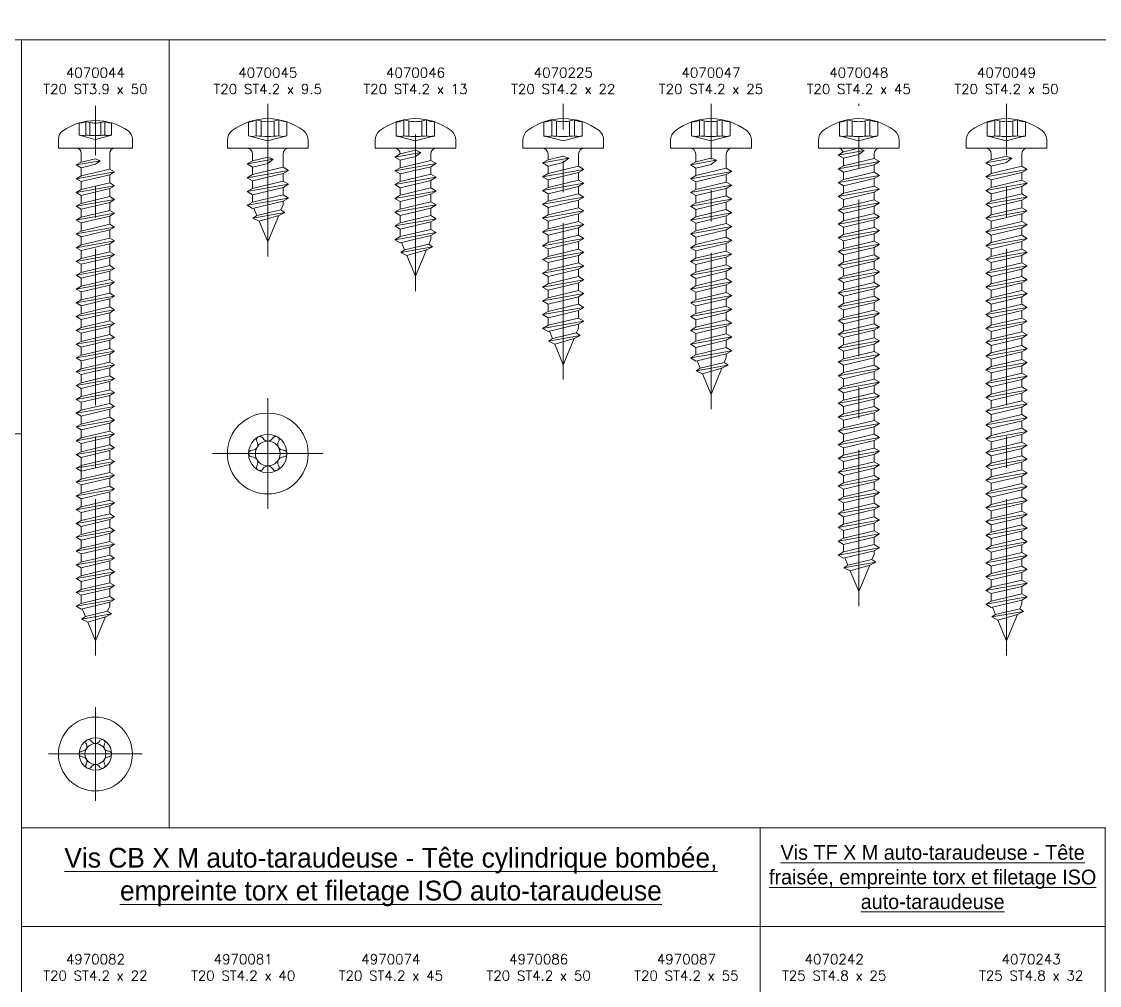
# Model space of a CAD drawing. Header units: millimetres. Extents: x 1459 to 16731, y 971 to 8404.
# Drawn here: x 5589.5 to 5698.9, y 2030.5 to 2128.3 of the extents above; entities that cross this region are included whole.
import ezdxf

# ---------------------------------------------------------------- set-up
doc = ezdxf.new("R2010")
doc.units = ezdxf.units.MM
doc.header["$LTSCALE"] = 0.5
doc.linetypes.add('CENTER', pattern=[50.8, 31.75, -6.35, 6.35, -6.35])
doc.linetypes.add('HIDDEN', pattern=[9.525, 6.35, -3.175])
doc.layers.get('0').update_dxf_attribs({"lineweight": 20})
doc.layers.add('Quincaillerie', color=150, linetype='Continuous', lineweight=20)
doc.styles.add('SBS_BLOCKNAME', font='simplex.shx', dxfattribs={"height": 1})
doc.styles.add('SBS_IPTXT', font='ERASLGHT.TTF', dxfattribs={"height": 4})

# ---------------------------------------------------------------- blocks, each defined once
blk = doc.blocks.new('4070045')
at = {"color": 1, "linetype": 'CENTER'}
blk.add_line((0, -11), (0, 4.5), dxfattribs=at)
for p, q in [((-1.17, 1.25), (-1.17, 2.88)), ((-0.68, 1.25), (-0.68, 2.75)), ((0.64, 1.25), (0.64, 2.75)), ((1.13, 1.25), (1.13, 2.88))]:
    blk.add_line(p, q)
blk.add_lwpolyline([(3.62, 1.78, 0.336235), (-3.62, 1.78, 0.234691), (-4.1, 0.82), (-4.1, 0), (4.1, 0), (4.1, 0.82, 0.234691), (3.62, 1.78, 0.14402)], format="xyb")
for points in [[(-1.97, 2.67), (-1.97, 1.25)], [(1.93, 2.68), (1.93, 1.25)], [(-1.97, 1.25), (-0.02, 0.73)], [(1.93, 1.25), (-0.02, 0.73)], [(-1.55, -0.6), (-1.55, -1.28)], [(1.55, -0.6), (1.55, -1.94)], [(-2.1, -1.6), (0.55, -1.13)], [(-1.55, -1.92), (-1.55, -2.68)], [(-2.1, -3), (2.1, -2.26)], [(1.55, -2.58), (1.55, -3.34)], [(-2.1, -4.4), (2.1, -3.66)], [(-1.55, -3.32), (-1.55, -4.08)], [(1.55, -3.98), (1.55, -4.74)], [(-2.1, -5.8), (2.1, -5.06)], [(-1.55, -4.72), (-1.55, -5.48)], [(1.55, -5.38), (1.55, -5.76)], [(-1.5, -7.09), (1.73, -6.52)], [(-1.11, -6.83), (-1.41, -6.09)], [(1.34, -6.26), (1.55, -5.76)], [(1.11, -6.83), (0, -9.5), (-0.87, -7.4)]]:
    blk.add_lwpolyline(points)
for points in [[(-1.55, -1.28), (-2.1, -1.6), (-1.55, -1.92), (0, -1.55), (0.55, -1.13), (0, -0.91)], [(-1.55, -2.68), (-2.1, -3), (-1.55, -3.32), (1.55, -2.58), (2.1, -2.26), (1.55, -1.94)], [(-1.55, -4.08), (-2.1, -4.4), (-1.55, -4.72), (1.55, -3.98), (2.1, -3.66), (1.55, -3.34)], [(-1.55, -5.48), (-2.1, -5.8), (-1.55, -6.12), (1.55, -5.38), (2.1, -5.06), (1.55, -4.74)], [(1.34, -6.26), (1.73, -6.52), (1.11, -6.83), (-0.87, -7.4), (-1.5, -7.09), (-1.11, -6.83)]]:
    blk.add_lwpolyline(points, close=True)
for centre, radius, start, end in [((-1.96, 4.21), 1.54, 269.5743, 300.8836), ((-0.02, 6.16), 3.47, 250.6988, 289.3012), ((1.89, 4.21), 1.52, 240.1044, 271.5646), ((-1.57, 2.62), 1.43, 253.6643, 286.3357), ((-0.02, 13.16), 11.97, 264.4948, 275.5052), ((1.53, 2.62), 1.43, 253.6643, 286.3357), ((-2.15, -0.6), 0.6, 0, 90), ((2.15, -0.6), 0.6, 90, 180)]:
    blk.add_arc(centre, radius, start, end)
blk = doc.blocks.new('4070044')
at = {"color": 1, "linetype": 'CENTER'}
blk.add_line((0, -51.5), (0, 4.3), dxfattribs=at)
at = {"linetype": 'HIDDEN'}
for p, q in [((-0.97, 1.33), (-0.97, 2.72)), ((-0.56, 1.33), (-0.56, 2.61)), ((0.56, 1.33), (0.56, 2.61)), ((0.97, 1.33), (0.97, 2.72))]:
    blk.add_line(p, q, dxfattribs=at)
blk.add_lwpolyline([(3.32, 1.75, 0.314856), (-3.32, 1.75, 0.244912), (-3.75, 0.93), (-3.75, 0), (3.75, 0), (3.75, 0.93, 0.244912), (3.32, 1.75, 0.138291)], format="xyb")
for points in [[(-1.65, 2.56), (-1.65, 1.33)], [(1.65, 2.56), (1.65, 1.33)], [(-1.65, 1.33), (0, 0.89)], [(1.65, 1.33), (0, 0.89)]]:
    blk.add_lwpolyline(points, dxfattribs=at)
for points in [[(-1.95, -1.7), (-1.45, -1.99), (0, -1.64), (0.5, -1.27), (0, -1.07), (-1.45, -1.41)], [(-1.95, -3.1), (-1.45, -3.39), (1.45, -2.7), (1.95, -2.41), (1.45, -2.12), (-1.45, -2.81)], [(-1.95, -4.5), (-1.45, -4.79), (1.45, -4.1), (1.95, -3.81), (1.45, -3.52), (-1.45, -4.21)], [(-1.95, -5.9), (-1.45, -6.19), (1.45, -5.5), (1.95, -5.21), (1.45, -4.92), (-1.45, -5.61)], [(-1.95, -7.3), (-1.45, -7.59), (1.45, -6.9), (1.95, -6.61), (1.45, -6.32), (-1.45, -7.01)], [(-1.95, -8.7), (-1.45, -8.99), (1.45, -8.3), (1.95, -8.01), (1.45, -7.72), (-1.45, -8.41)], [(-1.95, -10.1), (-1.45, -10.39), (1.45, -9.7), (1.95, -9.41), (1.45, -9.12), (-1.45, -9.81)], [(-1.95, -11.5), (-1.45, -11.79), (1.45, -11.1), (1.95, -10.81), (1.45, -10.52), (-1.45, -11.21)], [(-1.95, -12.9), (-1.45, -13.19), (1.45, -12.5), (1.95, -12.21), (1.45, -11.92), (-1.45, -12.61)], [(-1.95, -14.3), (-1.45, -14.59), (1.45, -13.9), (1.95, -13.61), (1.45, -13.32), (-1.45, -14.01)], [(-1.95, -15.7), (-1.45, -15.99), (1.45, -15.3), (1.95, -15.01), (1.45, -14.72), (-1.45, -15.41)], [(-1.95, -17.1), (-1.45, -17.39), (1.45, -16.7), (1.95, -16.41), (1.45, -16.12), (-1.45, -16.81)], [(-1.95, -18.5), (-1.45, -18.79), (1.45, -18.1), (1.95, -17.81), (1.45, -17.52), (-1.45, -18.21)], [(-1.95, -19.9), (-1.45, -20.19), (1.45, -19.5), (1.95, -19.21), (1.45, -18.92), (-1.45, -19.61)], [(-1.95, -21.3), (-1.45, -21.59), (1.45, -20.9), (1.95, -20.61), (1.45, -20.32), (-1.45, -21.01)], [(-1.95, -22.7), (-1.45, -22.99), (1.45, -22.3), (1.95, -22.01), (1.45, -21.72), (-1.45, -22.41)], [(-1.95, -24.1), (-1.45, -24.39), (1.45, -23.7), (1.95, -23.41), (1.45, -23.12), (-1.45, -23.81)], [(-1.95, -25.5), (-1.45, -25.79), (1.45, -25.1), (1.95, -24.81), (1.45, -24.52), (-1.45, -25.21)], [(-1.95, -26.9), (-1.45, -27.19), (1.45, -26.5), (1.95, -26.21), (1.45, -25.92), (-1.45, -26.61)], [(-1.95, -28.3), (-1.45, -28.59), (1.45, -27.9), (1.95, -27.61), (1.45, -27.32), (-1.45, -28.01)], [(-1.95, -29.7), (-1.45, -29.99), (1.45, -29.3), (1.95, -29.01), (1.45, -28.72), (-1.45, -29.41)], [(-1.95, -31.1), (-1.45, -31.39), (1.45, -30.7), (1.95, -30.41), (1.45, -30.12), (-1.45, -30.81)], [(-1.95, -32.5), (-1.45, -32.79), (1.45, -32.1), (1.95, -31.81), (1.45, -31.52), (-1.45, -32.21)], [(-1.95, -33.9), (-1.45, -34.19), (1.45, -33.5), (1.95, -33.21), (1.45, -32.92), (-1.45, -33.61)], [(-1.95, -35.3), (-1.45, -35.59), (1.45, -34.9), (1.95, -34.61), (1.45, -34.32), (-1.45, -35.01)], [(-1.95, -36.7), (-1.45, -36.99), (1.45, -36.3), (1.95, -36.01), (1.45, -35.72), (-1.45, -36.41)], [(-1.95, -38.1), (-1.45, -38.39), (1.45, -37.7), (1.95, -37.41), (1.45, -37.12), (-1.45, -37.81)], [(-1.95, -39.5), (-1.45, -39.79), (1.45, -39.1), (1.95, -38.81), (1.45, -38.52), (-1.45, -39.21)], [(-1.95, -40.9), (-1.45, -41.19), (1.45, -40.5), (1.95, -40.21), (1.45, -39.92), (-1.45, -40.61)], [(-1.95, -42.3), (-1.45, -42.59), (1.45, -41.9), (1.95, -41.61), (1.45, -41.32), (-1.45, -42.01)], [(-1.95, -43.7), (-1.45, -43.99), (1.45, -43.3), (1.95, -43.01), (1.45, -42.72), (-1.45, -43.41)], [(-1.45, -45.39), (1.45, -44.7), (1.95, -44.41), (1.45, -44.12), (-1.45, -44.81), (-1.95, -45.1)], [(-1.45, -46.21), (-1.95, -46.5), (-1.45, -46.79), (1.45, -46.1), (1.95, -45.81), (1.45, -45.52)], [(1.24, -47), (1.63, -47.27), (1.01, -47.57), (-0.78, -48.11), (-1.41, -47.8), (-1.02, -47.54)]]:
    blk.add_lwpolyline(points, close=True)
for points in [[(-1.45, -0.5), (-1.45, -1.41)], [(1.45, -0.5), (1.45, -2.12)], [(-1.95, -1.7), (0.5, -1.27)], [(-1.45, -1.99), (-1.45, -2.81)], [(-1.95, -3.1), (1.95, -2.41)], [(1.45, -2.7), (1.45, -3.52)], [(-1.95, -4.5), (1.95, -3.81)], [(-1.45, -3.39), (-1.45, -4.21)], [(1.45, -4.1), (1.45, -4.92)], [(-1.95, -5.9), (1.95, -5.21)], [(-1.45, -4.79), (-1.45, -5.61)], [(-1.45, -6.19), (-1.45, -7.01)], [(1.45, -5.5), (1.45, -6.32)], [(-1.95, -7.3), (1.95, -6.61)], [(-1.45, -7.59), (-1.45, -8.41)], [(1.45, -6.9), (1.45, -7.72)], [(-1.95, -8.7), (1.95, -8.01)], [(1.45, -8.3), (1.45, -9.12)], [(-1.95, -10.1), (1.95, -9.41)], [(-1.45, -8.99), (-1.45, -9.81)], [(1.45, -9.7), (1.45, -10.52)], [(-1.95, -11.5), (1.95, -10.81)], [(-1.45, -10.39), (-1.45, -11.21)], [(-1.45, -11.79), (-1.45, -12.61)], [(1.45, -11.1), (1.45, -11.92)], [(-1.95, -12.9), (1.95, -12.21)], [(1.45, -12.5), (1.45, -13.32)], [(-1.95, -14.3), (1.95, -13.61)], [(-1.45, -13.19), (-1.45, -14.01)], [(1.45, -13.9), (1.45, -14.72)], [(-1.95, -15.7), (1.95, -15.01)], [(-1.45, -14.59), (-1.45, -15.41)], [(1.45, -15.3), (1.45, -16.12)], [(-1.95, -17.1), (1.95, -16.41)], [(-1.45, -15.99), (-1.45, -16.81)], [(-1.45, -17.39), (-1.45, -18.21)], [(1.45, -16.7), (1.45, -17.52)], [(-1.95, -18.5), (1.95, -17.81)], [(1.45, -18.1), (1.45, -18.92)], [(-1.95, -19.9), (1.95, -19.21)], [(-1.45, -18.79), (-1.45, -19.61)], [(1.45, -19.5), (1.45, -20.32)], [(-1.95, -21.3), (1.95, -20.61)], [(-1.45, -20.19), (-1.45, -21.01)], [(-1.45, -21.59), (-1.45, -22.41)], [(1.45, -20.9), (1.45, -21.72)], [(-1.95, -22.7), (1.95, -22.01)], [(1.45, -22.3), (1.45, -23.12)], [(-1.95, -24.1), (1.95, -23.41)], [(-1.45, -22.99), (-1.45, -23.81)], [(1.45, -23.7), (1.45, -24.52)], [(-1.95, -25.5), (1.95, -24.81)], [(-1.45, -24.39), (-1.45, -25.21)], [(1.45, -25.1), (1.45, -25.92)], [(-1.95, -26.9), (1.95, -26.21)], [(-1.45, -25.79), (-1.45, -26.61)], [(-1.45, -27.19), (-1.45, -28.01)], [(1.45, -26.5), (1.45, -27.32)], [(-1.95, -28.3), (1.95, -27.61)], [(1.45, -27.9), (1.45, -28.72)], [(-1.95, -29.7), (1.95, -29.01)], [(-1.45, -28.59), (-1.45, -29.41)], [(1.45, -29.3), (1.45, -30.12)], [(-1.95, -31.1), (1.95, -30.41)], [(-1.45, -29.99), (-1.45, -30.81)], [(-1.45, -29.99), (-1.45, -30.81)], [(-1.45, -31.39), (-1.45, -32.21)], [(-1.45, -31.39), (-1.45, -33.61)], [(-1.45, -31.39), (-1.45, -32.21)], [(1.45, -30.7), (1.45, -31.52)], [(-1.95, -32.5), (1.95, -31.81)], [(-1.45, -32.79), (-1.45, -33.61)], [(-1.45, -32.79), (-1.45, -33.21)], [(1.45, -32.1), (1.45, -32.92)], [(-1.95, -33.9), (1.95, -33.21)], [(1.45, -33.5), (1.45, -34.32)], [(-1.95, -35.3), (1.95, -34.61)], [(-1.45, -34.19), (-1.45, -35.01)], [(1.45, -34.9), (1.45, -35.72)], [(-1.95, -36.7), (1.95, -36.01)], [(-1.45, -35.59), (-1.45, -36.41)], [(-1.45, -36.99), (-1.45, -37.81)], [(1.45, -36.3), (1.45, -37.12)], [(-1.95, -38.1), (1.95, -37.41)], [(1.45, -37.7), (1.45, -38.52)], [(-1.95, -39.5), (1.95, -38.81)], [(-1.45, -38.39), (-1.45, -39.21)], [(1.45, -39.1), (1.45, -39.92)], [(-1.95, -40.9), (1.95, -40.21)], [(-1.45, -39.79), (-1.45, -40.61)], [(-1.45, -41.19), (-1.45, -42.01)], [(1.45, -40.5), (1.45, -41.32)], [(-1.95, -42.3), (1.95, -41.61)], [(-1.45, -42.59), (-1.45, -43.41)], [(1.45, -41.9), (1.45, -42.72)], [(-1.95, -43.7), (1.95, -43.01)], [(1.45, -43.3), (1.45, -44.12)], [(-1.95, -45.1), (1.95, -44.41)], [(-1.45, -43.99), (-1.45, -44.81)], [(1.45, -44.7), (1.45, -45.52)], [(-1.95, -46.5), (1.95, -45.81)], [(-1.45, -45.39), (-1.45, -46.21)], [(-1.02, -47.54), (-1.34, -46.76)], [(1.24, -47), (1.45, -46.5)], [(1.45, -46.1), (1.45, -46.5)], [(-1.41, -47.8), (1.63, -47.27)], [(1.01, -47.57), (0, -50), (-0.78, -48.11)]]:
    blk.add_lwpolyline(points)
for centre, radius, start, end in [((-1.59, 3.84), 1.28, 267.2848, 298.8872), ((0, 5.49), 2.94, 250.6988, 289.3012), ((1.59, 3.84), 1.28, 241.1128, 272.7152), ((-1.31, 2.49), 1.21, 253.6643, 286.3357), ((0, 11.41), 10.13, 264.4948, 275.5052), ((1.31, 2.49), 1.21, 253.6643, 286.3357)]:
    blk.add_arc(centre, radius, start, end, dxfattribs=at)
for centre, start, end in [((-1.95, -0.5), 0, 90), ((1.95, -0.5), 90, 180)]:
    blk.add_arc(centre, 0.5, start, end)
blk = doc.blocks.new('4070225')
at = {"color": 1, "linetype": 'CENTER'}
blk.add_line((0, -23.5), (0, 4.5), dxfattribs=at)
at = {"linetype": 'HIDDEN'}
for p, q in [((-1.17, 1.25), (-1.17, 2.88)), ((-0.68, 1.25), (-0.68, 2.75)), ((0.64, 1.25), (0.64, 2.75)), ((1.13, 1.25), (1.13, 2.88))]:
    blk.add_line(p, q, dxfattribs=at)
blk.add_lwpolyline([(3.63, 1.78, 0.336235), (-3.62, 1.78, 0.234691), (-4.1, 0.82), (-4.1, 0), (4.1, 0), (4.1, 0.82, 0.234691), (3.63, 1.78, 0.14402)], format="xyb")
for points in [[(-1.97, 2.67), (-1.97, 1.25)], [(1.93, 2.68), (1.93, 1.25)], [(-1.97, 1.25), (-0.02, 0.73)], [(1.93, 1.25), (-0.02, 0.73)]]:
    blk.add_lwpolyline(points, dxfattribs=at)
for points in [[(-1.55, -1.18), (-2.1, -1.5), (-1.55, -1.82), (0, -1.45), (0.55, -1.03), (0, -0.81)], [(-1.55, -2.58), (-2.1, -2.9), (-1.55, -3.22), (1.55, -2.48), (2.1, -2.16), (1.55, -1.84)], [(-1.55, -3.98), (-2.1, -4.3), (-1.55, -4.62), (1.55, -3.88), (2.1, -3.56), (1.55, -3.24)], [(-1.55, -5.38), (-2.1, -5.7), (-1.55, -6.02), (1.55, -5.28), (2.1, -4.96), (1.55, -4.64)], [(-1.55, -6.78), (-2.1, -7.1), (-1.55, -7.42), (1.55, -6.68), (2.1, -6.36), (1.55, -6.04)], [(-1.55, -8.18), (-2.1, -8.5), (-1.55, -8.82), (1.55, -8.08), (2.1, -7.76), (1.55, -7.44)], [(-1.55, -9.58), (-2.1, -9.9), (-1.55, -10.22), (1.55, -9.48), (2.1, -9.16), (1.55, -8.84)], [(-1.55, -10.98), (-2.1, -11.3), (-1.55, -11.62), (1.55, -10.88), (2.1, -10.56), (1.55, -10.24)], [(-1.55, -12.38), (-2.1, -12.7), (-1.55, -13.02), (1.55, -12.28), (2.1, -11.96), (1.55, -11.64)], [(-1.55, -13.78), (-2.1, -14.1), (-1.55, -14.42), (1.55, -13.68), (2.1, -13.36), (1.55, -13.04)], [(-1.55, -15.18), (-2.1, -15.5), (-1.55, -15.82), (1.55, -15.08), (2.1, -14.76), (1.55, -14.44)], [(-1.55, -16.58), (-2.1, -16.9), (-1.55, -17.22), (1.55, -16.48), (2.1, -16.16), (1.55, -15.84)], [(-1.55, -17.98), (-2.1, -18.3), (-1.55, -18.62), (1.55, -17.88), (2.1, -17.56), (1.55, -17.24)], [(1.34, -18.76), (1.73, -19.02), (1.11, -19.33), (-0.87, -19.9), (-1.5, -19.59), (-1.11, -19.33)]]:
    blk.add_lwpolyline(points, close=True)
for points in [[(-2.1, -1.5), (0.55, -1.03)], [(-1.55, -0.6), (-1.55, -1.18)], [(1.55, -0.6), (1.55, -1.84)], [(1.55, -1.08), (1.55, -1.84)], [(-2.1, -2.9), (2.1, -2.16)], [(-1.55, -1.82), (-1.55, -2.58)], [(-1.55, -1.88), (-1.55, -2.58)], [(-1.55, -3.22), (-1.55, -3.98)], [(1.55, -2.48), (1.55, -3.24)], [(-2.1, -4.3), (2.1, -3.56)], [(1.55, -3.88), (1.55, -4.64)], [(-2.1, -5.7), (2.1, -4.96)], [(-1.55, -4.62), (-1.55, -5.38)], [(1.55, -5.28), (1.55, -6.04)], [(-2.1, -7.1), (2.1, -6.36)], [(-1.55, -6.02), (-1.55, -6.78)], [(-1.55, -7.42), (-1.55, -8.18)], [(1.55, -6.68), (1.55, -7.44)], [(-2.1, -8.5), (2.1, -7.76)], [(1.55, -8.08), (1.55, -8.84)], [(-2.1, -9.9), (2.1, -9.16)], [(-1.55, -8.82), (-1.55, -9.58)], [(1.55, -9.48), (1.55, -10.24)], [(-2.1, -11.3), (2.1, -10.56)], [(-1.55, -10.22), (-1.55, -10.98)], [(1.55, -10.88), (1.55, -11.64)], [(-2.1, -12.7), (2.1, -11.96)], [(-1.55, -11.62), (-1.55, -12.38)], [(-1.55, -13.02), (-1.55, -13.78)], [(1.55, -12.28), (1.55, -13.04)], [(-2.1, -14.1), (2.1, -13.36)], [(1.55, -13.68), (1.55, -14.44)], [(-2.1, -15.5), (2.1, -14.76)], [(-1.55, -14.42), (-1.55, -15.18)], [(1.55, -15.08), (1.55, -15.84)], [(-2.1, -16.9), (2.1, -16.16)], [(-1.55, -15.82), (-1.55, -16.58)], [(-1.55, -17.22), (-1.55, -17.98)], [(1.55, -16.48), (1.55, -17.24)], [(-2.1, -18.3), (2.1, -17.56)], [(-1.11, -19.33), (-1.41, -18.59)], [(1.34, -18.76), (1.55, -18.26)], [(1.55, -17.88), (1.55, -18.26)], [(-1.5, -19.59), (1.73, -19.02)], [(1.11, -19.33), (0, -22), (-0.87, -19.9)]]:
    blk.add_lwpolyline(points)
for centre, radius, start, end in [((-1.96, 4.21), 1.54, 269.5743, 300.8836), ((-0.02, 6.16), 3.47, 250.6988, 289.3012), ((1.89, 4.21), 1.52, 240.1044, 271.5646), ((-1.57, 2.62), 1.43, 253.6643, 286.3357), ((-0.02, 13.16), 11.97, 264.4948, 275.5052), ((1.53, 2.62), 1.43, 253.6643, 286.3357)]:
    blk.add_arc(centre, radius, start, end, dxfattribs=at)
for centre, start, end in [((-2.15, -0.6), 0, 90), ((2.15, -0.6), 90, 180)]:
    blk.add_arc(centre, 0.6, start, end)
blk = doc.blocks.new('4070047')
at = {"color": 1, "linetype": 'CENTER'}
blk.add_line((0, -26.5), (0, 4.5), dxfattribs=at)
at = {"linetype": 'HIDDEN'}
for p, q in [((-1.17, 1.25), (-1.17, 2.88)), ((-0.68, 1.25), (-0.68, 2.75)), ((0.64, 1.25), (0.64, 2.75)), ((1.13, 1.25), (1.13, 2.88))]:
    blk.add_line(p, q, dxfattribs=at)
blk.add_lwpolyline([(3.62, 1.78, 0.336235), (-3.62, 1.78, 0.234691), (-4.1, 0.82), (-4.1, 0), (4.1, 0), (4.1, 0.82, 0.234691), (3.62, 1.78, 0.14402)], format="xyb")
for points in [[(-1.97, 2.67), (-1.97, 1.25)], [(1.93, 2.68), (1.93, 1.25)], [(-1.97, 1.25), (-0.02, 0.73)], [(1.93, 1.25), (-0.02, 0.73)]]:
    blk.add_lwpolyline(points, dxfattribs=at)
for points in [[(-1.55, -1.38), (-2.1, -1.7), (-1.55, -2.02), (0, -1.65), (0.55, -1.23), (0, -1.01)], [(-1.55, -2.78), (-2.1, -3.1), (-1.55, -3.42), (1.55, -2.68), (2.1, -2.36), (1.55, -2.04)], [(-1.55, -4.18), (-2.1, -4.5), (-1.55, -4.82), (1.55, -4.08), (2.1, -3.76), (1.55, -3.44)], [(-1.55, -5.58), (-2.1, -5.9), (-1.55, -6.22), (1.55, -5.48), (2.1, -5.16), (1.55, -4.84)], [(-1.55, -6.98), (-2.1, -7.3), (-1.55, -7.62), (1.55, -6.88), (2.1, -6.56), (1.55, -6.24)], [(-1.55, -8.38), (-2.1, -8.7), (-1.55, -9.02), (1.55, -8.28), (2.1, -7.96), (1.55, -7.64)], [(-1.55, -9.78), (-2.1, -10.1), (-1.55, -10.42), (1.55, -9.68), (2.1, -9.36), (1.55, -9.04)], [(-1.55, -11.18), (-2.1, -11.5), (-1.55, -11.82), (1.55, -11.08), (2.1, -10.76), (1.55, -10.44)], [(-1.55, -12.58), (-2.1, -12.9), (-1.55, -13.22), (1.55, -12.48), (2.1, -12.16), (1.55, -11.84)], [(-1.55, -13.98), (-2.1, -14.3), (-1.55, -14.62), (1.55, -13.88), (2.1, -13.56), (1.55, -13.24)], [(-1.55, -15.38), (-2.1, -15.7), (-1.55, -16.02), (1.55, -15.28), (2.1, -14.96), (1.55, -14.64)], [(-1.55, -16.78), (-2.1, -17.1), (-1.55, -17.42), (1.55, -16.68), (2.1, -16.36), (1.55, -16.04)], [(-1.55, -18.18), (-2.1, -18.5), (-1.55, -18.82), (1.55, -18.08), (2.1, -17.76), (1.55, -17.44)], [(-1.55, -19.58), (-2.1, -19.9), (-1.55, -20.22), (1.55, -19.48), (2.1, -19.16), (1.55, -18.84)], [(-1.55, -20.98), (-2.1, -21.3), (-1.55, -21.62), (1.55, -20.88), (2.1, -20.56), (1.55, -20.24)], [(1.34, -21.76), (1.73, -22.02), (1.11, -22.33), (-0.87, -22.9), (-1.5, -22.59), (-1.11, -22.33)]]:
    blk.add_lwpolyline(points, close=True)
for points in [[(-1.55, -0.6), (-1.55, -0.58)], [(-1.55, -0.62), (-1.55, -1.38)], [(1.55, -0.6), (1.55, -2.04)], [(-2.1, -1.7), (0.55, -1.23)], [(-1.55, -2.02), (-1.55, -2.78)], [(-2.1, -3.1), (2.1, -2.36)], [(1.55, -2.68), (1.55, -3.44)], [(-2.1, -4.5), (2.1, -3.76)], [(-1.55, -3.42), (-1.55, -4.18)], [(1.55, -4.08), (1.55, -4.84)], [(-2.1, -5.9), (2.1, -5.16)], [(-1.55, -4.82), (-1.55, -5.58)], [(-2.1, -7.3), (2.1, -6.56)], [(-1.55, -6.22), (-1.55, -6.98)], [(1.55, -5.48), (1.55, -6.24)], [(-1.55, -7.62), (-1.55, -8.38)], [(1.55, -6.88), (1.55, -7.64)], [(-2.1, -8.7), (2.1, -7.96)], [(1.55, -8.28), (1.55, -9.04)], [(-2.1, -10.1), (2.1, -9.36)], [(-1.55, -9.02), (-1.55, -9.78)], [(1.55, -9.68), (1.55, -10.44)], [(-2.1, -11.5), (2.1, -10.76)], [(-1.55, -10.42), (-1.55, -11.18)], [(-1.55, -11.82), (-1.55, -12.58)], [(1.55, -11.08), (1.55, -11.84)], [(-2.1, -12.9), (2.1, -12.16)], [(1.55, -12.48), (1.55, -13.24)], [(-2.1, -14.3), (2.1, -13.56)], [(-1.55, -13.22), (-1.55, -13.98)], [(1.55, -13.88), (1.55, -14.64)], [(-2.1, -15.7), (2.1, -14.96)], [(-1.55, -14.62), (-1.55, -15.38)], [(1.55, -15.28), (1.55, -16.04)], [(-2.1, -17.1), (2.1, -16.36)], [(-1.55, -16.02), (-1.55, -16.78)], [(-1.55, -17.42), (-1.55, -18.18)], [(1.55, -16.68), (1.55, -17.44)], [(-2.1, -18.5), (2.1, -17.76)], [(1.55, -18.08), (1.55, -18.84)], [(-2.1, -19.9), (2.1, -19.16)], [(-1.55, -18.82), (-1.55, -19.58)], [(1.55, -19.48), (1.55, -20.24)], [(-2.1, -21.3), (2.1, -20.56)], [(-1.55, -20.22), (-1.55, -20.98)], [(-1.11, -22.33), (-1.41, -21.59)], [(1.34, -21.76), (1.55, -21.26)], [(1.55, -20.88), (1.55, -21.26)], [(-1.5, -22.59), (1.73, -22.02)], [(1.11, -22.33), (0, -25), (-0.87, -22.9)]]:
    blk.add_lwpolyline(points)
for centre, radius, start, end in [((-1.96, 4.21), 1.54, 269.5743, 300.8836), ((-0.02, 6.16), 3.47, 250.6988, 289.3012), ((1.89, 4.21), 1.52, 240.1044, 271.5646), ((-1.57, 2.62), 1.43, 253.6643, 286.3357), ((-0.02, 13.16), 11.97, 264.4948, 275.5052), ((1.53, 2.62), 1.43, 253.6643, 286.3357)]:
    blk.add_arc(centre, radius, start, end, dxfattribs=at)
for centre, start, end in [((-2.15, -0.6), 0, 90), ((2.15, -0.6), 90, 180)]:
    blk.add_arc(centre, 0.6, start, end)
blk = doc.blocks.new('4070046')
at = {"color": 1, "linetype": 'CENTER'}
blk.add_line((0, -14.5), (0, 4.5), dxfattribs=at)
at = {"linetype": 'HIDDEN'}
for p, q in [((-1.17, 1.25), (-1.17, 2.88)), ((-0.68, 1.25), (-0.68, 2.75)), ((0.64, 1.25), (0.64, 2.75)), ((1.13, 1.25), (1.13, 2.88))]:
    blk.add_line(p, q, dxfattribs=at)
blk.add_lwpolyline([(3.62, 1.78, 0.336235), (-3.62, 1.78, 0.234691), (-4.1, 0.82), (-4.1, 0), (4.1, 0), (4.1, 0.82, 0.234691), (3.62, 1.78, 0.14402)], format="xyb")
for points in [[(-1.97, 2.67), (-1.97, 1.25)], [(1.93, 2.68), (1.93, 1.25)], [(-1.97, 1.25), (-0.02, 0.73)], [(1.93, 1.25), (-0.02, 0.73)]]:
    blk.add_lwpolyline(points, dxfattribs=at)
for points in [[(-1.55, -0.58), (-2.1, -0.9), (-1.55, -1.22), (0, -0.85), (0.55, -0.43), (0, -0.21)], [(-1.55, -1.98), (-2.1, -2.3), (-1.55, -2.62), (1.55, -1.88), (2.1, -1.56), (1.55, -1.24)], [(-1.55, -3.38), (-2.1, -3.7), (-1.55, -4.02), (1.55, -3.28), (2.1, -2.96), (1.55, -2.64)], [(-1.55, -4.78), (-2.1, -5.1), (-1.55, -5.42), (1.55, -4.68), (2.1, -4.36), (1.55, -4.04)], [(-1.55, -6.18), (-2.1, -6.5), (-1.55, -6.82), (1.55, -6.08), (2.1, -5.76), (1.55, -5.44)], [(-1.55, -7.58), (-2.1, -7.9), (-1.55, -8.22), (1.55, -7.48), (2.1, -7.16), (1.55, -6.84)], [(-1.55, -8.98), (-2.1, -9.3), (-1.55, -9.62), (1.55, -8.88), (2.1, -8.56), (1.55, -8.24)], [(1.34, -9.76), (1.73, -10.02), (1.11, -10.33), (-0.87, -10.9), (-1.5, -10.59), (-1.11, -10.33)]]:
    blk.add_lwpolyline(points, close=True)
for points in [[(-2.1, -0.9), (0.55, -0.43)], [(-1.55, -0.6), (-1.55, -0.58)], [(1.55, -0.6), (1.55, -1.24)], [(-2.1, -2.3), (2.1, -1.56)], [(-1.55, -1.22), (-1.55, -1.98)], [(1.55, -1.88), (1.55, -2.64)], [(-2.1, -3.7), (2.1, -2.96)], [(-1.55, -2.62), (-1.55, -3.38)], [(1.55, -3.28), (1.55, -4.04)], [(-2.1, -5.1), (2.1, -4.36)], [(-1.55, -4.02), (-1.55, -4.78)], [(-1.55, -5.42), (-1.55, -6.18)], [(1.55, -4.68), (1.55, -5.44)], [(-2.1, -6.5), (2.1, -5.76)], [(1.55, -6.08), (1.55, -6.84)], [(-2.1, -7.9), (2.1, -7.16)], [(-1.55, -6.82), (-1.55, -7.58)], [(1.55, -7.48), (1.55, -8.24)], [(-2.1, -9.3), (2.1, -8.56)], [(-1.55, -8.22), (-1.55, -8.98)], [(-1.11, -10.33), (-1.41, -9.59)], [(1.34, -9.76), (1.55, -9.26)], [(1.55, -8.88), (1.55, -9.26)], [(-1.5, -10.59), (1.73, -10.02)], [(1.11, -10.33), (0, -13), (-0.87, -10.9)]]:
    blk.add_lwpolyline(points)
for centre, radius, start, end in [((-1.96, 4.21), 1.54, 269.5743, 300.8836), ((-0.02, 6.16), 3.47, 250.6988, 289.3012), ((1.89, 4.21), 1.52, 240.1044, 271.5646), ((-1.57, 2.62), 1.43, 253.6643, 286.3357), ((-0.02, 13.16), 11.97, 264.4948, 275.5052), ((1.53, 2.62), 1.43, 253.6643, 286.3357)]:
    blk.add_arc(centre, radius, start, end, dxfattribs=at)
for centre, start, end in [((-2.15, -0.6), 0, 90), ((2.15, -0.6), 90, 180)]:
    blk.add_arc(centre, 0.6, start, end)
blk = doc.blocks.new('4070048')
at = {"color": 1, "linetype": 'CENTER'}
blk.add_line((0, -46.5), (0, 4.5), dxfattribs=at)
at = {"linetype": 'HIDDEN'}
for p, q in [((-1.17, 1.25), (-1.17, 2.88)), ((-0.68, 1.25), (-0.68, 2.75)), ((0.64, 1.25), (0.64, 2.75)), ((1.13, 1.25), (1.13, 2.88))]:
    blk.add_line(p, q, dxfattribs=at)
blk.add_lwpolyline([(3.62, 1.78, 0.336235), (-3.62, 1.78, 0.234691), (-4.1, 0.82), (-4.1, 0), (4.1, 0), (4.1, 0.82, 0.234691), (3.62, 1.78, 0.14402)], format="xyb")
for points in [[(-1.97, 2.67), (-1.97, 1.25)], [(1.93, 2.68), (1.93, 1.25)], [(-1.97, 1.25), (-0.02, 0.73)], [(1.93, 1.25), (-0.02, 0.73)]]:
    blk.add_lwpolyline(points, dxfattribs=at)
for points in [[(-1.55, -0.38), (-2.1, -0.7), (-1.55, -1.02), (0, -0.65), (0.55, -0.23), (0, -0.01)], [(-1.55, -1.78), (-2.1, -2.1), (-1.55, -2.42), (1.55, -1.68), (2.1, -1.36), (1.55, -1.04)], [(-1.55, -3.18), (-2.1, -3.5), (-1.55, -3.82), (1.55, -3.08), (2.1, -2.76), (1.55, -2.44)], [(-1.55, -4.58), (-2.1, -4.9), (-1.55, -5.22), (1.55, -4.48), (2.1, -4.16), (1.55, -3.84)], [(-1.55, -5.98), (-2.1, -6.3), (-1.55, -6.62), (1.55, -5.88), (2.1, -5.56), (1.55, -5.24)], [(-1.55, -7.38), (-2.1, -7.7), (-1.55, -8.02), (1.55, -7.28), (2.1, -6.96), (1.55, -6.64)], [(-1.55, -8.78), (-2.1, -9.1), (-1.55, -9.42), (1.55, -8.68), (2.1, -8.36), (1.55, -8.04)], [(-1.55, -10.18), (-2.1, -10.5), (-1.55, -10.82), (1.55, -10.08), (2.1, -9.76), (1.55, -9.44)], [(-1.55, -11.58), (-2.1, -11.9), (-1.55, -12.22), (1.55, -11.48), (2.1, -11.16), (1.55, -10.84)], [(-1.55, -12.98), (-2.1, -13.3), (-1.55, -13.62), (1.55, -12.88), (2.1, -12.56), (1.55, -12.24)], [(-1.55, -14.38), (-2.1, -14.7), (-1.55, -15.02), (1.55, -14.28), (2.1, -13.96), (1.55, -13.64)], [(-1.55, -15.78), (-2.1, -16.1), (-1.55, -16.42), (1.55, -15.68), (2.1, -15.36), (1.55, -15.04)], [(-1.55, -17.18), (-2.1, -17.5), (-1.55, -17.82), (1.55, -17.08), (2.1, -16.76), (1.55, -16.44)], [(-1.55, -18.58), (-2.1, -18.9), (-1.55, -19.22), (1.55, -18.48), (2.1, -18.16), (1.55, -17.84)], [(-1.55, -19.98), (-2.1, -20.3), (-1.55, -20.62), (1.55, -19.88), (2.1, -19.56), (1.55, -19.24)], [(-1.55, -21.38), (-2.1, -21.7), (-1.55, -22.02), (1.55, -21.28), (2.1, -20.96), (1.55, -20.64)], [(-1.55, -22.78), (-2.1, -23.1), (-1.55, -23.42), (1.55, -22.68), (2.1, -22.36), (1.55, -22.04)], [(-1.55, -24.18), (-2.1, -24.5), (-1.55, -24.82), (1.55, -24.08), (2.1, -23.76), (1.55, -23.44)], [(-1.55, -25.58), (-2.1, -25.9), (-1.55, -26.22), (1.55, -25.48), (2.1, -25.16), (1.55, -24.84)], [(-1.55, -26.98), (-2.1, -27.3), (-1.55, -27.62), (1.55, -26.88), (2.1, -26.56), (1.55, -26.24)], [(-1.55, -28.38), (-2.1, -28.7), (-1.55, -29.02), (1.55, -28.28), (2.1, -27.96), (1.55, -27.64)], [(-1.55, -29.78), (-2.1, -30.1), (-1.55, -30.42), (1.55, -29.68), (2.1, -29.36), (1.55, -29.04)], [(-1.55, -31.18), (-2.1, -31.5), (-1.55, -31.82), (1.55, -31.08), (2.1, -30.76), (1.55, -30.44)], [(-1.55, -32.58), (-2.1, -32.9), (-1.55, -33.22), (1.55, -32.48), (2.1, -32.16), (1.55, -31.84)], [(-1.55, -33.98), (-2.1, -34.3), (-1.55, -34.62), (1.55, -33.88), (2.1, -33.56), (1.55, -33.24)], [(-1.55, -35.38), (-2.1, -35.7), (-1.55, -36.02), (1.55, -35.28), (2.1, -34.96), (1.55, -34.64)], [(-1.55, -36.78), (-2.1, -37.1), (-1.55, -37.42), (1.55, -36.68), (2.1, -36.36), (1.55, -36.04)], [(-1.55, -38.18), (-2.1, -38.5), (-1.55, -38.82), (1.55, -38.08), (2.1, -37.76), (1.55, -37.44)], [(-1.55, -39.58), (-2.1, -39.9), (-1.55, -40.22), (1.55, -39.48), (2.1, -39.16), (1.55, -38.84)], [(-1.55, -40.98), (-2.1, -41.3), (-1.55, -41.62), (1.55, -40.88), (2.1, -40.56), (1.55, -40.24)], [(1.34, -41.76), (1.73, -42.02), (1.11, -42.33), (-0.87, -42.9), (-1.5, -42.59), (-1.11, -42.33)]]:
    blk.add_lwpolyline(points, close=True)
for points in [[(-2.1, -0.7), (0.55, -0.23)], [(-1.55, -1.02), (-1.55, -1.78)], [(1.55, -0.6), (1.55, -1.04)], [(-2.1, -2.1), (2.1, -1.36)], [(1.55, -1.68), (1.55, -2.44)], [(-2.1, -3.5), (2.1, -2.76)], [(-1.55, -2.42), (-1.55, -3.18)], [(1.55, -3.08), (1.55, -3.84)], [(-2.1, -4.9), (2.1, -4.16)], [(-1.55, -3.82), (-1.55, -4.58)], [(-1.55, -5.22), (-1.55, -5.98)], [(1.55, -4.48), (1.55, -5.24)], [(-2.1, -6.3), (2.1, -5.56)], [(1.55, -5.88), (1.55, -6.64)], [(-2.1, -7.7), (2.1, -6.96)], [(-1.55, -6.62), (-1.55, -7.38)], [(1.55, -7.28), (1.55, -8.04)], [(-2.1, -9.1), (2.1, -8.36)], [(-1.55, -8.02), (-1.55, -8.78)], [(1.55, -8.68), (1.55, -9.44)], [(-2.1, -10.5), (2.1, -9.76)], [(-1.55, -9.42), (-1.55, -10.18)], [(-1.55, -10.82), (-1.55, -11.58)], [(1.55, -10.08), (1.55, -10.84)], [(-2.1, -11.9), (2.1, -11.16)], [(1.55, -11.48), (1.55, -12.24)], [(-2.1, -13.3), (2.1, -12.56)], [(-1.55, -12.22), (-1.55, -12.98)], [(1.55, -12.88), (1.55, -13.64)], [(-2.1, -14.7), (2.1, -13.96)], [(-1.55, -13.62), (-1.55, -14.38)], [(-1.55, -15.02), (-1.55, -15.78)], [(1.55, -14.28), (1.55, -15.04)], [(-2.1, -16.1), (2.1, -15.36)], [(1.55, -15.68), (1.55, -16.44)], [(-2.1, -17.5), (2.1, -16.76)], [(-1.55, -16.42), (-1.55, -17.18)], [(1.55, -17.08), (1.55, -17.84)], [(-2.1, -18.9), (2.1, -18.16)], [(-1.55, -17.82), (-1.55, -18.58)], [(1.55, -18.48), (1.55, -19.24)], [(-2.1, -20.3), (2.1, -19.56)], [(-1.55, -19.22), (-1.55, -19.98)], [(-1.55, -20.62), (-1.55, -21.38)], [(1.55, -19.88), (1.55, -20.64)], [(-2.1, -21.7), (2.1, -20.96)], [(1.55, -21.28), (1.55, -22.04)], [(-2.1, -23.1), (2.1, -22.36)], [(-1.55, -22.02), (-1.55, -22.78)], [(1.55, -22.68), (1.55, -23.44)], [(-2.1, -24.5), (2.1, -23.76)], [(-1.55, -23.42), (-1.55, -24.18)], [(-2.1, -25.9), (2.1, -25.16)], [(-1.55, -24.82), (-1.55, -25.58)], [(1.55, -24.08), (1.55, -24.84)], [(-1.55, -26.22), (-1.55, -26.98)], [(1.55, -25.48), (1.55, -26.24)], [(-2.1, -27.3), (2.1, -26.56)], [(1.55, -26.88), (1.55, -27.64)], [(-2.1, -28.7), (2.1, -27.96)], [(-1.55, -27.62), (-1.55, -28.38)], [(1.55, -28.28), (1.55, -29.04)], [(-2.1, -30.1), (2.1, -29.36)], [(-1.55, -29.02), (-1.55, -29.78)], [(-1.55, -30.42), (-1.55, -31.18)], [(1.55, -29.68), (1.55, -30.44)], [(-2.1, -31.5), (2.1, -30.76)], [(1.55, -31.08), (1.55, -31.84)], [(-2.1, -32.9), (2.1, -32.16)], [(-1.55, -31.82), (-1.55, -32.58)], [(1.55, -32.48), (1.55, -33.24)], [(-2.1, -34.3), (2.1, -33.56)], [(-1.55, -33.22), (-1.55, -33.98)], [(1.55, -33.88), (1.55, -34.64)], [(-2.1, -35.7), (2.1, -34.96)], [(-1.55, -34.62), (-1.55, -35.38)], [(-1.55, -36.02), (-1.55, -36.78)], [(1.55, -35.28), (1.55, -36.04)], [(-2.1, -37.1), (2.1, -36.36)], [(1.55, -36.68), (1.55, -37.44)], [(-2.1, -38.5), (2.1, -37.76)], [(-1.55, -37.42), (-1.55, -38.18)], [(1.55, -38.08), (1.55, -38.84)], [(-2.1, -39.9), (2.1, -39.16)], [(-1.55, -38.82), (-1.55, -39.58)], [(-1.55, -40.22), (-1.55, -40.98)], [(1.55, -39.48), (1.55, -40.24)], [(-2.1, -41.3), (2.1, -40.56)], [(1.34, -41.76), (1.55, -41.26)], [(1.55, -40.88), (1.55, -41.26)], [(-1.5, -42.59), (1.73, -42.02)], [(-1.11, -42.33), (-1.41, -41.59)], [(1.11, -42.33), (0, -45), (-0.87, -42.9)]]:
    blk.add_lwpolyline(points)
for centre, radius, start, end in [((-1.96, 4.21), 1.54, 269.5743, 300.8836), ((-0.02, 6.16), 3.47, 250.6988, 289.3012), ((1.89, 4.21), 1.52, 240.1044, 271.5646), ((-1.57, 2.62), 1.43, 253.6643, 286.3357), ((-0.02, 13.16), 11.97, 264.4948, 275.5052), ((1.53, 2.62), 1.43, 253.6643, 286.3357)]:
    blk.add_arc(centre, radius, start, end, dxfattribs=at)
for centre, start, end in [((-2.15, -0.6), 19.2803, 90), ((2.15, -0.6), 90, 180)]:
    blk.add_arc(centre, 0.6, start, end)
blk = doc.blocks.new('4070049')
at = {"color": 1, "linetype": 'CENTER'}
blk.add_line((0, -51.5), (0, 4.5), dxfattribs=at)
at = {"linetype": 'HIDDEN'}
for p, q in [((-1.17, 1.25), (-1.17, 2.88)), ((-0.68, 1.25), (-0.68, 2.75)), ((0.64, 1.25), (0.64, 2.75)), ((1.13, 1.25), (1.13, 2.88))]:
    blk.add_line(p, q, dxfattribs=at)
blk.add_lwpolyline([(3.62, 1.78, 0.336235), (-3.62, 1.78, 0.234691), (-4.1, 0.82), (-4.1, 0), (4.1, 0), (4.1, 0.82, 0.234691), (3.62, 1.78, 0.14402)], format="xyb")
for points in [[(-1.97, 2.67), (-1.97, 1.25)], [(1.93, 2.68), (1.93, 1.25)], [(-1.97, 1.25), (-0.02, 0.73)], [(1.93, 1.25), (-0.02, 0.73)]]:
    blk.add_lwpolyline(points, dxfattribs=at)
for points in [[(-1.55, -1.18), (-2.1, -1.5), (-1.55, -1.82), (0, -1.45), (0.55, -1.03), (0, -0.81)], [(-1.55, -2.58), (-2.1, -2.9), (-1.55, -3.22), (1.55, -2.48), (2.1, -2.16), (1.55, -1.84)], [(-1.55, -3.98), (-2.1, -4.3), (-1.55, -4.62), (1.55, -3.88), (2.1, -3.56), (1.55, -3.24)], [(-1.55, -5.38), (-2.1, -5.7), (-1.55, -6.02), (1.55, -5.28), (2.1, -4.96), (1.55, -4.64)], [(-1.55, -6.78), (-2.1, -7.1), (-1.55, -7.42), (1.55, -6.68), (2.1, -6.36), (1.55, -6.04)], [(-1.55, -8.18), (-2.1, -8.5), (-1.55, -8.82), (1.55, -8.08), (2.1, -7.76), (1.55, -7.44)], [(-1.55, -9.58), (-2.1, -9.9), (-1.55, -10.22), (1.55, -9.48), (2.1, -9.16), (1.55, -8.84)], [(-1.55, -10.98), (-2.1, -11.3), (-1.55, -11.62), (1.55, -10.88), (2.1, -10.56), (1.55, -10.24)], [(-1.55, -12.38), (-2.1, -12.7), (-1.55, -13.02), (1.55, -12.28), (2.1, -11.96), (1.55, -11.64)], [(-1.55, -13.78), (-2.1, -14.1), (-1.55, -14.42), (1.55, -13.68), (2.1, -13.36), (1.55, -13.04)], [(-1.55, -15.18), (-2.1, -15.5), (-1.55, -15.82), (1.55, -15.08), (2.1, -14.76), (1.55, -14.44)], [(-1.55, -16.58), (-2.1, -16.9), (-1.55, -17.22), (1.55, -16.48), (2.1, -16.16), (1.55, -15.84)], [(-1.55, -17.98), (-2.1, -18.3), (-1.55, -18.62), (1.55, -17.88), (2.1, -17.56), (1.55, -17.24)], [(-1.55, -19.38), (-2.1, -19.7), (-1.55, -20.02), (1.55, -19.28), (2.1, -18.96), (1.55, -18.64)], [(-1.55, -20.78), (-2.1, -21.1), (-1.55, -21.42), (1.55, -20.68), (2.1, -20.36), (1.55, -20.04)], [(-1.55, -22.18), (-2.1, -22.5), (-1.55, -22.82), (1.55, -22.08), (2.1, -21.76), (1.55, -21.44)], [(-1.55, -23.58), (-2.1, -23.9), (-1.55, -24.22), (1.55, -23.48), (2.1, -23.16), (1.55, -22.84)], [(-1.55, -24.98), (-2.1, -25.3), (-1.55, -25.62), (1.55, -24.88), (2.1, -24.56), (1.55, -24.24)], [(-1.55, -26.38), (-2.1, -26.7), (-1.55, -27.02), (1.55, -26.28), (2.1, -25.96), (1.55, -25.64)], [(-1.55, -27.78), (-2.1, -28.1), (-1.55, -28.42), (1.55, -27.68), (2.1, -27.36), (1.55, -27.04)], [(-1.55, -29.18), (-2.1, -29.5), (-1.55, -29.82), (1.55, -29.08), (2.1, -28.76), (1.55, -28.44)], [(-1.55, -30.58), (-2.1, -30.9), (-1.55, -31.22), (1.55, -30.48), (2.1, -30.16), (1.55, -29.84)], [(-1.55, -31.98), (-2.1, -32.3), (-1.55, -32.62), (1.55, -31.88), (2.1, -31.56), (1.55, -31.24)], [(-1.55, -33.38), (-2.1, -33.7), (-1.55, -34.02), (1.55, -33.28), (2.1, -32.96), (1.55, -32.64)], [(-1.55, -34.78), (-2.1, -35.1), (-1.55, -35.42), (1.55, -34.68), (2.1, -34.36), (1.55, -34.04)], [(-1.55, -36.18), (-2.1, -36.5), (-1.55, -36.82), (1.55, -36.08), (2.1, -35.76), (1.55, -35.44)], [(-1.55, -37.58), (-2.1, -37.9), (-1.55, -38.22), (1.55, -37.48), (2.1, -37.16), (1.55, -36.84)], [(-1.55, -38.98), (-2.1, -39.3), (-1.55, -39.62), (1.55, -38.88), (2.1, -38.56), (1.55, -38.24)], [(-1.55, -40.38), (-2.1, -40.7), (-1.55, -41.02), (1.55, -40.28), (2.1, -39.96), (1.55, -39.64)], [(-1.55, -41.78), (-2.1, -42.1), (-1.55, -42.42), (1.55, -41.68), (2.1, -41.36), (1.55, -41.04)], [(-1.55, -43.18), (-2.1, -43.5), (-1.55, -43.82), (1.55, -43.08), (2.1, -42.76), (1.55, -42.44)], [(-1.55, -44.58), (-2.1, -44.9), (-1.55, -45.22), (1.55, -44.48), (2.1, -44.16), (1.55, -43.84)], [(-1.55, -45.98), (-2.1, -46.3), (-1.55, -46.62), (1.55, -45.88), (2.1, -45.56), (1.55, -45.24)], [(1.34, -46.76), (1.73, -47.02), (1.11, -47.33), (-0.87, -47.9), (-1.5, -47.59), (-1.11, -47.33)]]:
    blk.add_lwpolyline(points, close=True)
for points in [[(-2.1, -1.5), (0.55, -1.03)], [(-1.55, -0.6), (-1.55, -1.18)], [(1.55, -0.6), (1.55, -1.84)], [(-2.1, -2.9), (2.1, -2.16)], [(-1.55, -1.82), (-1.55, -2.58)], [(-1.55, -3.22), (-1.55, -3.98)], [(1.55, -2.48), (1.55, -3.24)], [(-2.1, -4.3), (2.1, -3.56)], [(1.55, -3.88), (1.55, -4.64)], [(-2.1, -5.7), (2.1, -4.96)], [(-1.55, -4.62), (-1.55, -5.38)], [(1.55, -5.28), (1.55, -6.04)], [(-2.1, -7.1), (2.1, -6.36)], [(-1.55, -6.02), (-1.55, -6.78)], [(-1.55, -7.42), (-1.55, -8.18)], [(1.55, -6.68), (1.55, -7.44)], [(-2.1, -8.5), (2.1, -7.76)], [(1.55, -8.08), (1.55, -8.84)], [(-2.1, -9.9), (2.1, -9.16)], [(-1.55, -8.82), (-1.55, -9.58)], [(1.55, -9.48), (1.55, -10.24)], [(-2.1, -11.3), (2.1, -10.56)], [(-1.55, -10.22), (-1.55, -10.98)], [(1.55, -10.88), (1.55, -11.64)], [(-2.1, -12.7), (2.1, -11.96)], [(-1.55, -11.62), (-1.55, -12.38)], [(-1.55, -13.02), (-1.55, -13.78)], [(1.55, -12.28), (1.55, -13.04)], [(-2.1, -14.1), (2.1, -13.36)], [(1.55, -13.68), (1.55, -14.44)], [(-2.1, -15.5), (2.1, -14.76)], [(-1.55, -14.42), (-1.55, -15.18)], [(1.55, -15.08), (1.55, -15.84)], [(-2.1, -16.9), (2.1, -16.16)], [(-1.55, -15.82), (-1.55, -16.58)], [(-1.55, -17.22), (-1.55, -17.98)], [(1.55, -16.48), (1.55, -17.24)], [(-2.1, -18.3), (2.1, -17.56)], [(1.55, -17.88), (1.55, -18.64)], [(-2.1, -19.7), (2.1, -18.96)], [(-1.55, -18.62), (-1.55, -19.38)], [(1.55, -19.28), (1.55, -20.04)], [(-2.1, -21.1), (2.1, -20.36)], [(-1.55, -20.02), (-1.55, -20.78)], [(1.55, -20.68), (1.55, -21.44)], [(-2.1, -22.5), (2.1, -21.76)], [(-1.55, -21.42), (-1.55, -22.18)], [(-1.55, -22.82), (-1.55, -23.58)], [(1.55, -22.08), (1.55, -22.84)], [(-2.1, -23.9), (2.1, -23.16)], [(1.55, -23.48), (1.55, -24.24)], [(-2.1, -25.3), (2.1, -24.56)], [(-1.55, -24.22), (-1.55, -24.98)], [(1.55, -24.88), (1.55, -25.64)], [(-2.1, -26.7), (2.1, -25.96)], [(-1.55, -25.62), (-1.55, -26.38)], [(-1.55, -27.02), (-1.55, -27.78)], [(1.55, -26.28), (1.55, -27.04)], [(-2.1, -28.1), (2.1, -27.36)], [(-1.55, -28.42), (-1.55, -29.18)], [(1.55, -27.68), (1.55, -28.44)], [(-2.1, -29.5), (2.1, -28.76)], [(1.55, -29.08), (1.55, -29.84)], [(-2.1, -30.9), (2.1, -30.16)], [(-1.55, -29.82), (-1.55, -30.58)], [(1.55, -30.48), (1.55, -31.24)], [(-2.1, -32.3), (2.1, -31.56)], [(-1.55, -31.22), (-1.55, -31.98)], [(-1.55, -32.62), (-1.55, -33.38)], [(1.55, -31.88), (1.55, -32.64)], [(-2.1, -33.7), (2.1, -32.96)], [(1.55, -33.28), (1.55, -34.04)], [(-2.1, -35.1), (2.1, -34.36)], [(-1.55, -34.02), (-1.55, -34.78)], [(1.55, -34.68), (1.55, -35.44)], [(-2.1, -36.5), (2.1, -35.76)], [(-1.55, -35.42), (-1.55, -36.18)], [(1.55, -36.08), (1.55, -36.84)], [(-2.1, -37.9), (2.1, -37.16)], [(-1.55, -36.82), (-1.55, -37.58)], [(-1.55, -38.22), (-1.55, -38.98)], [(1.55, -37.48), (1.55, -38.24)], [(-2.1, -39.3), (2.1, -38.56)], [(1.55, -38.88), (1.55, -39.64)], [(-2.1, -40.7), (2.1, -39.96)], [(-1.55, -39.62), (-1.55, -40.38)], [(1.55, -40.28), (1.55, -41.04)], [(-2.1, -42.1), (2.1, -41.36)], [(-1.55, -41.02), (-1.55, -41.78)], [(-1.55, -42.42), (-1.55, -43.18)], [(1.55, -41.68), (1.55, -42.44)], [(-2.1, -43.5), (2.1, -42.76)], [(1.55, -43.08), (1.55, -43.84)], [(-2.1, -44.9), (2.1, -44.16)], [(-1.55, -43.82), (-1.55, -44.58)], [(1.55, -44.48), (1.55, -45.24)], [(-2.1, -46.3), (2.1, -45.56)], [(-1.55, -45.22), (-1.55, -45.98)], [(1.55, -45.88), (1.55, -46.26)], [(-1.5, -47.59), (1.73, -47.02)], [(-1.11, -47.33), (-1.41, -46.59)], [(1.34, -46.76), (1.55, -46.26)], [(1.11, -47.33), (0, -50), (-0.87, -47.9)]]:
    blk.add_lwpolyline(points)
for centre, radius, start, end in [((-1.96, 4.21), 1.54, 269.5743, 300.8836), ((-0.02, 6.16), 3.47, 250.6988, 289.3012), ((1.89, 4.21), 1.52, 240.1044, 271.5646), ((-1.57, 2.62), 1.43, 253.6643, 286.3357), ((-0.02, 13.16), 11.97, 264.4948, 275.5052), ((1.53, 2.62), 1.43, 253.6643, 286.3357)]:
    blk.add_arc(centre, radius, start, end, dxfattribs=at)
for centre, start, end in [((-2.15, -0.6), 0, 90), ((2.15, -0.6), 90, 180)]:
    blk.add_arc(centre, 0.6, start, end)
blk = doc.blocks.new('Tête vis T20 ST3.9')
at = {"color": 1, "linetype": 'CENTER'}
for points in [[(0, 4.75), (0, -4.75)], [(-4.75, 0), (4.75, 0)]]:
    blk.add_lwpolyline(points, dxfattribs=at)
blk.add_lwpolyline([(0.41, -1.29, 1.114641), (0.92, -1, -0.560869), (1.32, -0.29, 1.114641), (1.32, 0.29, -0.560869), (0.92, 1, 1.114641), (0.41, 1.29, -0.560869), (-0.41, 1.29, 1.114641), (-0.92, 1, -0.560869), (-1.32, 0.29, 1.114641), (-1.32, -0.29, -0.560869), (-0.92, -1, 1.114641), (-0.41, -1.29, -0.560869)], format="xyb", close=True)
for radius in [3.75, 1.65, 1.06]:
    blk.add_circle((0, 0), radius)
blk = doc.blocks.new('Tête vis T20 ST4.2 bombée')
at = {"color": 1, "linetype": 'CENTER'}
for points in [[(0, 5.61), (0, -5.61)], [(-5.61, 0), (5.61, 0)]]:
    blk.add_lwpolyline(points, dxfattribs=at)
blk.add_lwpolyline([(0.48, -1.53, 1.114641), (1.08, -1.18, -0.560869), (1.57, -0.34, 1.114641), (1.57, 0.34, -0.560869), (1.08, 1.18, 1.114641), (0.48, 1.53, -0.560869), (-0.48, 1.53, 1.114641), (-1.08, 1.18, -0.560869), (-1.57, 0.34, 1.114641), (-1.57, -0.34, -0.560869), (-1.08, -1.18, 1.114641), (-0.48, -1.53, -0.560869)], format="xyb", close=True)
for radius in [4.1, 1.95, 1.26]:
    blk.add_circle((0, 0), radius)

msp = doc.modelspace()

# ---------------------------------------------------------------- linework, layer by layer
at = {"layer": 'Quincaillerie', "lineweight": 20}
for points in [[(5484.51, 2126.46), (5824.51, 2126.46), (5824.51, 2136.46), (5484.51, 2136.46)], [(5589.51, 2126.46), (5604.51, 2126.46), (5604.51, 2046.46), (5589.51, 2046.46)], [(5604.51, 2126.46), (5729.51, 2126.46), (5729.51, 2046.46), (5604.51, 2046.46)], [(5484.51, 2086.46), (5589.51, 2086.46), (5589.51, 1946.46), (5484.51, 1946.46)], [(5589.51, 2046.46), (5664.51, 2046.46), (5664.51, 1966.46), (5589.51, 1966.46)], [(5589.51, 2036.46), (5664.51, 2036.46), (5664.51, 2046.46), (5589.51, 2046.46)], [(5699.51, 1966.46), (5664.51, 1966.46), (5664.51, 2046.46), (5699.51, 2046.46)], [(5664.51, 2036.46), (5699.51, 2036.46), (5699.51, 2046.46), (5664.51, 2046.46)]]:
    msp.add_lwpolyline(points, close=True, dxfattribs=at)

# ---------------------------------------------------------------- block references
for name, p in [('4070044', (5597.01, 2115.46)), ('4070045', (5614.51, 2115.46)), ('4070046', (5629.51, 2115.46)), ('4070225', (5644.51, 2115.46)), ('4070047', (5659.51, 2115.46)), ('4070048', (5674.51, 2115.46)), ('4070049', (5689.51, 2115.46)), ('Tête vis T20 ST4.2 bombée', (5614.51, 2084.46)), ('Tête vis T20 ST3.9', (5597.01, 2053.96))]:
    msp.add_blockref(name, p, dxfattribs=at)

# ---------------------------------------------------------------- texts
for s, width, insert, char_height, attachment_point, style in [('4070044\\PT{\\C1;20} ST{\\C1;3.9} x 50', 12.8623, (5597.01, 2120.96), 1, 8, 'SBS_BLOCKNAME'), ('4070045\\PT{\\C1;20} ST{\\C1;4.2} x 9.5', 12.8623, (5614.51, 2120.96), 1, 8, 'SBS_BLOCKNAME'), ('4070046\\PT20 ST4.2 x 13', 12.8623, (5629.51, 2120.96), 1, 8, 'SBS_BLOCKNAME'), ('4070225\\PT20 ST4.2 x 22', 12.8623, (5644.51, 2120.96), 1, 8, 'SBS_BLOCKNAME'), ('4070047\\PT20 ST4.2 x 25', 12.8623, (5659.51, 2120.96), 1, 8, 'SBS_BLOCKNAME'), ('4070048\\PT20 ST4.2 x 45', 12.8623, (5674.51, 2120.96), 1, 8, 'SBS_BLOCKNAME'), ('4070049\\PT20 ST4.2 x 50', 12.8623, (5689.51, 2120.96), 1, 8, 'SBS_BLOCKNAME'), ('{\\LVis CB X M auto-taraudeuse - Tête cylindrique bombée, empreinte torx et filetage ISO auto-taraudeuse}', 75.4542, (5627.01, 2041.46), 2, 5, 'SBS_IPTXT'), ('{\\LVis TF X M auto-taraudeuse - Tête fraisée, empreinte torx et filetage ISO auto-taraudeuse}', 37.042, (5682.01, 2041.46), 1.5, 5, 'SBS_IPTXT'), ('4970082\\PT20 ST4.2 x 22', 12.9575, (5597.01, 2030.96), 1, 8, 'SBS_BLOCKNAME'), ('4970081\\PT20 ST4.2 x 40', 13.1113, (5612.01, 2030.96), 1, 8, 'SBS_BLOCKNAME'), ('4970074\\PT20 ST4.2 x 45', 13.0901, (5627.01, 2030.96), 1, 8, 'SBS_BLOCKNAME'), ('4970086\\PT20 ST4.2 x 50', 13.7214, (5642.01, 2030.96), 1, 8, 'SBS_BLOCKNAME'), ('4970087\\PT20 ST4.2 x 55', 16.2372, (5657.01, 2030.96), 1, 8, 'SBS_BLOCKNAME'), ('4070242\\PT25 ST4.8 x 25', 12.8623, (5672.01, 2030.96), 1, 8, 'SBS_BLOCKNAME'), ('4070243\\PT25 ST4.8 x 32', 12.8623, (5692.01, 2030.96), 1, 8, 'SBS_BLOCKNAME')]:
    msp.add_mtext_dynamic_manual_height_columns(s, width=width, gutter_width=20, heights=[0], dxfattribs=dict(at, insert=insert, char_height=char_height, attachment_point=attachment_point, style=style))

doc.saveas('drawing.dxf')
